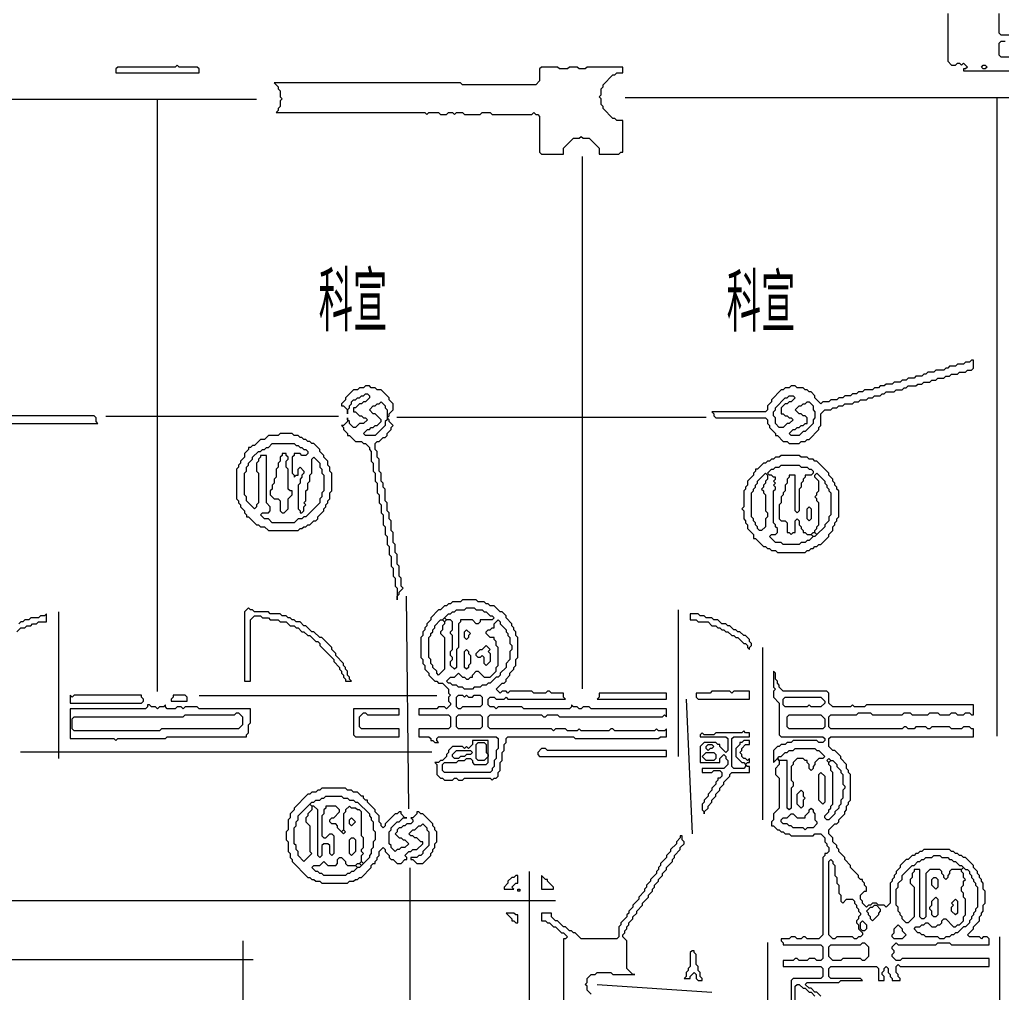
# Model space of a CAD drawing. Header units: millimetres. Extents: x 4 to 412, y 4 to 290.
# Drawn here: x 256.72 to 300.13, y 184.08 to 227.07 of the extents above; entities that cross this region are included whole.
import ezdxf

# ---------------------------------------------------------------- set-up
doc = ezdxf.new("R2010")
doc.units = ezdxf.units.MM
for name, color, linetype, lineweight in [('OCR_TEXT', 6, 'Continuous', 0), ('TRACE_CURVE', 6, 'Continuous', 0), ('TRACE_STRAIGHT', 5, 'Continuous', 0), ('TRACE_TEXT_SYMBOL', 6, 'Continuous', 0)]:
    doc.layers.add(name, color=color, linetype=linetype, lineweight=lineweight)
doc.styles.add('wqy-unicode', font='wqy-unicode.lff')

msp = doc.modelspace()

# ---------------------------------------------------------------- linework, layer by layer
at = {"layer": 'TRACE_CURVE', "color": 6}
for points in [[(290.046, 198.268), (290.046, 197.568), (290.134, 197.48), (290.046, 197.393), (290.046, 197.13), (290.309, 196.867), (290.309, 195.466), (290.396, 195.378), (292.236, 195.378), (292.323, 195.291), (292.323, 195.203), (292.236, 195.116), (292.06, 195.116), (291.973, 195.203), (290.922, 195.203), (290.834, 195.116), (290.659, 195.116), (290.572, 195.028), (290.396, 195.028), (290.309, 194.94), (290.221, 194.94), (290.046, 194.765), (290.046, 194.24), (290.221, 194.415), (290.309, 194.327), (290.309, 194.152), (290.134, 193.977), (290.134, 193.714), (290.309, 193.539), (290.309, 192.226), (290.046, 191.963), (290.046, 191.7), (289.959, 191.613), (289.959, 191.437), (290.046, 191.437), (290.221, 191.262), (290.309, 191.262), (290.396, 191.175), (290.484, 191.175), (290.572, 191.087), (290.747, 191.087), (290.834, 191), (291.798, 191), (291.885, 191.087), (292.148, 191.087), (292.323, 190.912), (292.323, 190.737), (292.411, 190.649), (292.411, 190.562), (292.498, 190.474), (292.498, 190.299), (292.411, 190.211), (292.323, 190.211), (292.323, 190.124), (292.236, 190.036), (292.236, 186.621), (292.06, 186.446), (291.535, 186.446), (291.447, 186.533), (291.36, 186.533), (291.272, 186.446), (291.097, 186.446), (291.009, 186.533), (290.834, 186.533)], [(293.724, 196.342), (293.812, 196.429), (294.337, 196.429), (294.425, 196.342), (295.738, 196.342), (295.826, 196.429), (296.089, 196.429), (296.176, 196.342), (296.877, 196.342), (296.965, 196.429), (297.315, 196.429), (297.402, 196.342), (297.84, 196.342), (297.928, 196.429), (298.103, 196.429), (298.191, 196.342), (298.453, 196.342), (298.541, 196.429), (298.716, 196.429), (298.804, 196.342), (298.891, 196.342), (298.891, 196.779), (294.162, 196.779), (294.075, 196.692), (293.637, 196.692), (293.549, 196.779), (293.462, 196.692), (292.673, 196.692), (292.498, 196.867), (292.498, 197.305), (292.411, 197.393), (290.484, 197.393), (290.309, 197.568), (290.309, 197.655), (290.221, 197.743), (290.221, 197.83), (290.134, 197.918), (290.134, 198.181), (290.046, 198.268)], [(294.075, 188.898), (293.987, 188.985), (293.987, 189.073), (293.899, 189.073), (293.812, 189.161), (293.812, 189.248), (293.462, 189.598), (293.462, 189.686), (293.199, 189.949), (293.199, 190.036), (292.936, 190.299), (292.936, 190.387), (292.849, 190.474), (292.849, 190.562), (292.673, 190.737), (292.673, 190.912), (292.498, 191.087), (292.498, 191.262), (292.761, 191.525), (292.849, 191.525), (292.936, 191.613), (292.936, 191.7), (293.199, 191.963), (293.199, 192.05), (293.286, 192.138), (293.286, 192.313), (293.374, 192.401), (293.374, 192.488), (293.462, 192.576), (293.462, 193.714), (293.374, 193.802), (293.374, 193.89), (293.286, 193.977), (293.286, 194.152), (293.024, 194.415), (293.024, 194.503), (292.761, 194.765), (292.673, 194.765), (292.498, 194.94), (292.498, 195.291), (292.586, 195.378), (298.891, 195.378), (298.891, 195.729), (298.804, 195.729), (298.716, 195.816), (298.453, 195.816), (298.366, 195.729), (297.928, 195.729), (297.84, 195.816), (297.052, 195.816), (296.965, 195.729), (296.877, 195.729), (296.789, 195.816), (296.351, 195.816), (296.264, 195.729), (296.001, 195.729), (295.914, 195.816), (295.826, 195.816), (295.738, 195.729), (292.586, 195.729), (292.498, 195.816), (292.498, 196.254), (292.586, 196.342), (293.724, 196.342)], [(285.93, 191), (285.93, 190.912), (285.755, 190.737), (285.755, 190.649), (285.492, 190.387), (285.492, 190.299), (285.317, 190.124), (285.317, 190.036), (285.054, 189.774), (285.054, 189.686), (284.967, 189.598), (284.967, 189.511), (284.879, 189.423), (284.879, 189.336), (284.617, 189.073), (284.617, 188.985), (284.441, 188.81), (284.441, 188.723), (284.354, 188.635), (284.354, 188.548), (284.091, 188.285), (284.091, 188.197), (283.828, 187.934), (283.828, 187.847), (283.653, 187.672), (283.653, 187.584), (283.566, 187.497), (283.566, 187.409), (283.303, 187.146), (283.303, 187.059), (283.215, 186.971), (283.215, 186.533), (283.128, 186.446), (281.551, 186.446), (281.289, 186.708), (281.201, 186.708), (281.114, 186.796), (281.026, 186.796), (280.851, 186.971), (280.763, 186.971), (280.501, 187.234), (280.413, 187.234), (280.238, 187.409), (280.238, 187.584), (279.8, 187.584), (279.8, 187.234), (279.975, 187.234), (280.063, 187.146), (280.15, 187.146), (280.325, 186.971), (280.413, 186.971), (280.676, 186.708), (280.763, 186.708), (280.938, 186.533), (280.851, 186.446), (280.763, 186.446), (280.763, 178.039)], [(284.266, 188.022), (284.529, 188.285), (284.529, 188.372), (284.704, 188.548), (284.704, 188.635), (284.792, 188.723), (284.792, 188.81), (284.967, 188.985), (284.967, 189.073), (285.142, 189.248), (285.142, 189.336), (285.317, 189.511), (285.317, 189.598), (285.58, 189.861), (285.58, 189.949), (285.667, 190.036), (285.667, 190.124), (285.93, 190.387), (285.93, 190.474), (286.105, 190.649), (286.105, 190.737), (286.018, 190.824), (286.018, 191), (285.93, 191)], [(298.891, 186.971), (299.154, 187.234), (299.154, 187.409), (299.241, 187.497), (299.241, 187.584), (299.329, 187.672), (299.329, 187.934), (299.417, 188.022), (299.417, 188.548), (299.329, 188.635), (299.329, 188.898), (299.241, 188.985), (299.241, 189.073), (299.154, 189.161), (299.154, 189.248), (299.066, 189.336), (299.066, 189.423), (298.891, 189.598), (298.891, 189.686), (298.541, 190.036), (298.453, 190.036), (298.366, 190.124), (298.278, 190.124), (298.191, 190.211), (298.103, 190.211), (298.015, 190.299), (297.928, 190.299), (297.84, 190.387), (296.702, 190.387), (296.614, 190.299), (296.527, 190.299), (296.439, 190.211), (296.351, 190.211), (296.264, 190.124), (296.176, 190.124), (296.001, 189.949), (295.914, 189.949), (295.651, 189.686), (295.651, 189.598), (295.476, 189.423), (295.476, 189.336), (295.388, 189.248), (295.388, 189.161), (295.301, 189.073), (295.301, 188.985), (295.213, 188.898), (295.213, 188.022), (295.038, 187.847), (294.95, 187.934), (294.688, 187.934), (294.6, 188.022), (294.425, 188.022), (294.337, 187.934), (294.25, 187.934), (294.162, 187.847), (293.987, 188.022), (293.987, 188.11), (293.899, 188.197), (293.899, 188.372), (294.075, 188.548), (294.162, 188.548), (294.162, 188.723), (294.075, 188.81), (294.075, 188.898)], [(298.366, 189.511), (298.453, 189.598), (298.541, 189.511), (298.628, 189.511), (298.716, 189.423), (298.716, 189.336), (298.804, 189.248), (298.804, 189.161), (298.891, 189.073), (298.891, 188.985), (298.979, 188.898), (298.979, 188.81), (299.066, 188.723), (299.066, 187.847), (298.979, 187.759), (298.979, 187.672), (298.891, 187.584), (298.891, 187.497), (298.804, 187.409), (298.804, 187.321), (298.716, 187.234), (298.716, 187.146), (298.541, 186.971), (298.453, 186.971), (298.191, 186.708), (298.103, 186.708), (298.015, 186.621), (297.928, 186.621), (297.84, 186.533), (297.665, 186.533), (297.578, 186.446), (297.402, 186.446), (297.315, 186.533), (296.789, 186.533), (296.702, 186.621), (296.614, 186.621), (296.527, 186.708), (296.439, 186.708), (296.264, 186.884), (296.351, 186.971), (296.527, 186.971), (296.614, 187.059), (296.702, 187.059), (296.789, 187.146), (296.877, 187.146), (297.052, 186.971), (297.227, 186.971), (297.315, 187.059), (297.402, 187.059), (297.49, 187.146), (297.49, 187.234), (297.578, 187.321), (297.665, 187.321), (298.015, 186.971), (298.103, 186.971), (298.191, 187.059), (298.278, 187.059), (298.453, 187.234), (298.453, 187.409), (298.541, 187.497), (298.541, 188.197), (298.453, 188.285), (298.453, 188.46), (298.366, 188.548)], [(298.366, 188.548), (298.366, 188.723), (298.453, 188.81), (298.453, 188.985), (298.541, 189.073), (298.453, 189.161), (298.453, 189.336), (298.366, 189.423), (298.366, 189.511)], [(281.989, 183.994), (281.814, 184.169), (281.814, 184.344), (281.727, 184.432), (281.814, 184.519), (281.814, 184.694), (281.989, 184.869), (282.164, 184.869), (282.252, 184.957), (282.865, 184.957), (282.953, 184.869), (283.916, 184.869), (283.828, 184.869), (283.566, 185.132), (283.566, 186.358), (283.39, 186.533), (283.39, 186.621), (283.478, 186.708), (283.478, 186.796), (283.566, 186.884), (283.566, 186.971), (283.653, 187.059), (283.653, 187.146), (283.828, 187.321), (283.828, 187.409), (284.004, 187.584), (284.004, 187.672), (284.266, 187.934), (284.266, 188.022)], [(291.885, 184.081), (291.71, 184.256), (291.622, 184.256), (291.447, 184.432), (291.535, 184.519), (292.936, 184.519), (293.024, 184.607), (293.987, 184.607), (293.899, 184.694), (292.586, 184.694), (292.498, 184.782), (292.498, 185.132), (292.586, 185.22), (294.6, 185.22), (294.688, 185.132), (294.688, 184.607), (294.95, 184.607), (294.95, 184.782), (294.863, 184.869), (294.863, 184.957), (294.95, 185.045), (294.95, 185.132), (295.038, 185.22), (295.125, 185.132), (295.125, 184.957), (295.213, 184.869), (295.213, 184.782), (295.301, 184.694), (295.301, 184.607), (295.651, 184.607), (295.651, 184.694), (295.563, 184.782), (295.563, 184.869), (295.476, 184.957), (295.476, 185.22), (295.563, 185.307), (295.651, 185.22), (299.592, 185.22), (299.592, 185.57), (295.738, 185.57), (295.651, 185.482), (295.476, 185.482), (295.301, 185.658), (295.301, 185.745), (295.388, 185.833), (295.388, 185.92), (295.301, 186.008), (295.301, 186.095), (295.476, 186.271), (295.563, 186.183), (297.227, 186.183), (297.315, 186.271), (297.84, 186.271), (297.928, 186.183), (299.592, 186.183), (299.592, 186.446), (299.504, 186.533), (299.329, 186.533), (299.241, 186.446), (299.154, 186.533), (298.716, 186.533), (298.628, 186.621), (298.891, 186.884), (298.891, 186.971)], [(290.834, 186.533), (290.747, 186.446), (290.396, 186.446), (290.396, 186.358), (290.484, 186.271), (290.484, 186.183), (292.148, 186.183), (292.236, 186.095), (292.236, 185.57), (292.148, 185.482), (291.973, 185.482), (291.885, 185.57), (291.622, 185.57), (291.535, 185.482), (291.185, 185.482), (291.097, 185.57), (291.009, 185.57), (290.922, 185.482), (290.484, 185.482), (290.484, 185.22), (292.148, 185.22), (292.236, 185.132), (292.236, 184.782), (292.148, 184.694), (290.922, 184.694), (290.834, 184.607), (290.834, 183.731)], [(291.009, 183.643), (291.009, 184.344), (291.097, 184.432), (291.185, 184.432), (291.36, 184.256), (291.447, 184.256), (291.622, 184.081), (291.71, 184.081), (291.885, 183.906)], [(292.148, 183.906), (291.973, 184.081), (291.885, 184.081)]]:
    msp.add_lwpolyline(points, dxfattribs=at)
for points in [[(290.484, 197.042), (290.572, 197.13), (292.148, 197.13), (292.323, 196.955), (292.323, 196.867), (292.148, 196.692), (291.71, 196.692), (291.622, 196.779), (291.535, 196.692), (290.572, 196.692), (290.484, 196.779)], [(290.659, 196.254), (290.747, 196.342), (292.148, 196.342), (292.323, 196.166), (292.323, 195.816), (292.236, 195.729), (290.747, 195.729), (290.659, 195.816)], [(290.922, 194.765), (291.009, 194.853), (291.885, 194.853), (291.973, 194.765), (292.06, 194.765), (292.323, 194.503), (292.236, 194.415), (292.06, 194.415), (291.885, 194.24), (291.885, 194.152), (291.798, 194.065), (291.798, 193.977), (291.71, 193.89), (291.622, 193.977), (291.622, 194.152), (291.535, 194.24), (291.535, 194.327), (291.447, 194.327), (291.36, 194.415), (291.097, 194.415), (290.922, 194.24), (290.922, 194.152), (290.834, 194.065), (290.834, 193.452), (290.922, 193.364), (290.922, 193.189), (290.834, 193.101), (290.834, 192.226), (290.747, 192.138), (290.659, 192.226), (290.659, 194.327), (290.309, 194.327), (290.221, 194.415), (290.309, 194.503), (290.396, 194.503), (290.572, 194.678), (290.659, 194.678), (290.747, 194.765)], [(292.498, 194.24), (292.586, 194.327), (292.673, 194.327), (292.849, 194.152), (292.849, 194.065), (293.024, 193.89), (293.024, 193.802), (293.111, 193.714), (293.111, 193.277), (293.199, 193.189), (293.199, 193.101), (293.111, 193.014), (293.111, 192.664), (293.024, 192.576), (293.024, 192.401), (292.936, 192.313), (292.936, 192.226), (292.761, 192.05), (292.761, 191.963), (292.498, 191.7), (292.411, 191.7), (292.323, 191.788), (292.323, 191.875), (292.498, 192.05), (292.498, 192.138), (292.586, 192.226), (292.586, 192.313), (292.673, 192.401), (292.673, 193.802), (292.586, 193.89), (292.586, 194.065), (292.498, 194.152)], [(292.411, 194.327), (292.498, 194.415), (292.586, 194.327), (292.498, 194.24)], [(292.06, 193.714), (292.148, 193.802), (292.323, 193.627), (292.323, 192.488), (292.236, 192.401), (292.06, 192.576)], [(291.272, 193.014), (291.36, 192.926), (291.36, 192.751), (291.447, 192.664), (291.36, 192.576), (291.36, 192.313), (291.272, 192.226), (291.097, 192.401), (291.097, 192.839)], [(291.622, 192.138), (291.71, 192.226), (291.798, 192.138), (291.798, 192.05), (291.885, 191.963), (291.885, 191.7), (291.973, 191.613), (291.973, 191.525), (291.798, 191.35), (291.535, 191.35), (291.447, 191.262), (291.36, 191.35), (290.922, 191.35), (290.834, 191.437), (290.747, 191.437), (290.659, 191.525), (290.484, 191.525), (290.396, 191.613), (290.396, 191.7), (290.484, 191.788), (290.659, 191.788), (290.834, 191.963), (290.922, 191.963), (291.097, 191.788), (291.447, 191.788), (291.447, 191.875), (291.622, 192.05)], [(292.498, 189.861), (292.586, 189.949), (292.673, 189.861), (292.673, 189.774), (292.761, 189.686), (292.761, 189.248), (292.849, 189.161), (292.849, 188.898), (292.936, 188.81), (292.936, 188.46), (293.024, 188.372), (293.024, 188.11), (293.111, 188.022), (293.286, 188.197), (293.549, 188.197), (293.637, 188.11), (293.637, 188.022), (293.724, 187.934), (293.724, 187.847), (293.812, 187.759), (293.812, 187.672), (293.899, 187.584), (293.899, 187.497), (293.812, 187.409), (293.812, 187.321), (293.724, 187.234), (293.724, 187.146), (293.812, 187.059), (293.812, 186.884), (293.987, 186.708), (293.987, 186.621), (293.899, 186.533), (293.812, 186.533), (293.724, 186.446), (293.637, 186.446), (293.549, 186.533), (292.849, 186.533), (292.761, 186.446), (292.673, 186.446), (292.498, 186.621)], [(297.052, 190.036), (297.14, 190.124), (297.402, 190.124), (297.49, 190.036), (297.753, 190.036), (297.84, 189.949), (297.928, 189.949), (298.015, 189.861), (298.103, 189.861), (298.278, 189.686), (298.366, 189.686), (298.453, 189.598), (298.366, 189.511), (297.928, 189.511), (297.84, 189.423), (297.84, 189.336), (297.753, 189.248), (297.753, 189.161), (297.665, 189.073), (297.578, 189.161), (297.578, 189.248), (297.49, 189.336), (297.49, 189.423), (297.402, 189.511), (296.965, 189.511), (296.789, 189.336), (296.789, 187.409), (296.702, 187.321), (296.614, 187.321), (296.527, 187.409), (296.527, 189.511), (296.264, 189.511), (296.264, 189.423), (296.176, 189.336), (296.176, 189.161), (296.089, 189.073), (296.089, 188.898), (296.264, 188.723), (296.264, 187.409), (296.001, 187.146), (295.914, 187.146), (295.738, 187.321), (295.738, 187.409), (295.651, 187.497), (295.651, 187.584), (295.563, 187.672), (295.563, 187.847), (295.476, 187.934), (295.476, 188.635), (295.563, 188.723), (295.563, 188.898), (295.738, 189.073), (295.738, 189.248), (296.176, 189.686), (296.264, 189.686), (296.439, 189.861), (296.527, 189.861), (296.614, 189.949), (296.702, 189.949), (296.789, 190.036)], [(297.052, 189.073), (297.14, 189.161), (297.227, 189.161), (297.315, 189.073), (297.315, 188.723), (297.227, 188.635), (297.052, 188.81)], [(297.227, 188.285), (297.315, 188.197), (297.315, 187.497), (297.227, 187.409), (297.14, 187.409), (297.052, 187.497), (297.052, 187.672), (296.965, 187.759), (296.965, 187.847), (297.052, 187.934), (297.052, 188.11)], [(298.103, 188.197), (298.191, 188.11), (298.191, 187.584), (298.103, 187.497), (297.928, 187.672), (297.928, 187.847), (298.015, 187.934), (297.928, 188.022)], [(294.425, 187.847), (294.512, 187.934), (294.6, 187.934), (294.775, 187.759), (294.775, 187.672), (294.688, 187.584), (294.688, 187.497), (294.425, 187.234), (294.337, 187.321), (294.337, 187.409), (294.25, 187.497), (294.25, 187.584), (294.162, 187.672), (294.337, 187.847)], [(293.899, 187.146), (293.987, 187.234), (294.162, 187.059), (294.162, 186.884), (294.075, 186.796), (293.987, 186.796), (293.899, 186.884)], [(295.563, 187.059), (295.738, 186.884), (295.738, 186.796), (295.914, 186.621), (295.738, 186.446), (295.388, 186.446), (295.301, 186.533), (295.301, 186.621), (295.388, 186.708), (295.388, 186.884)], [(293.899, 186.183), (293.987, 186.271), (294.075, 186.271), (294.25, 186.095), (294.25, 185.658), (294.075, 185.482), (293.987, 185.482), (293.899, 185.57), (293.111, 185.57), (293.024, 185.482), (292.673, 185.482), (292.498, 185.658), (292.498, 186.095), (292.586, 186.183)]]:
    msp.add_lwpolyline(points, close=True, dxfattribs=at)
at = {"layer": 'TRACE_STRAIGHT', "color": 5}
for p, q in [((246.298, 223.555), (267.189, 223.555)), ((262.796, 223.555), (262.796, 197.376)), ((283.495, 223.624), (303.97, 223.624)), ((299.927, 223.624), (299.927, 195.401)), ((281.591, 221.02), (281.591, 197.498)), ((260.534, 209.548), (270.818, 209.548)), ((273.396, 209.505), (287.069, 209.505)), ((273.812, 201.596), (273.911, 192.182)), ((285.843, 200.983), (285.843, 194.503)), ((258.432, 200.895), (258.432, 194.415)), ((289.564, 199.319), (289.564, 191.7)), ((264.65, 197.195), (275.159, 197.195)), ((286.193, 197.042), (286.456, 191.087)), ((256.756, 194.709), (274.94, 194.709)), ((273.968, 189.587), (273.968, 166.529)), ((279.248, 189.423), (279.248, 168.004)), ((244.704, 188.133), (280.414, 188.133)), ((266.587, 186.349), (266.587, 143.515)), ((289.783, 186.276), (289.783, 177.781)), ((300.049, 186.534), (300.049, 177.041)), ((247.234, 185.535), (267.048, 185.535)), ((282.252, 184.432), (287.331, 184.081))]:
    msp.add_line(p, q, dxfattribs=at)
at = {"layer": 'TRACE_TEXT_SYMBOL', "color": 6}
for points in [[(297.753, 227.343), (297.753, 225.241), (297.928, 225.066), (298.103, 225.066), (298.191, 225.154), (298.278, 225.154), (298.366, 225.066), (298.453, 225.154), (298.628, 224.978), (298.541, 224.891), (298.453, 224.891), (298.453, 224.803), (303.97, 224.803)], [(300.555, 226.38), (300.117, 226.38), (300.03, 226.467), (300.03, 227.343)], [(303.007, 225.416), (300.117, 225.416), (300.03, 225.504), (300.03, 226.029), (300.117, 226.117), (300.292, 226.117)], [(279.8, 224.978), (279.712, 224.891), (279.712, 224.365), (279.537, 224.19), (276.297, 224.19), (276.209, 224.278), (267.977, 224.278), (268.153, 224.103), (268.153, 224.015), (268.24, 223.928), (268.24, 223.665), (268.328, 223.577), (268.24, 223.49), (268.24, 223.227), (268.153, 223.139), (268.153, 223.052), (268.065, 222.964), (274.633, 222.964), (274.721, 222.877), (274.808, 222.964), (275.246, 222.964), (275.334, 222.877), (275.596, 222.877), (275.684, 222.964), (275.859, 222.964), (275.947, 222.877), (276.034, 222.964), (276.297, 222.964), (276.385, 222.877), (277.085, 222.877), (277.173, 222.964), (277.523, 222.964), (277.611, 222.877), (279.362, 222.877), (279.45, 222.964), (279.537, 222.877), (279.625, 222.877), (279.712, 222.789), (279.712, 221.213), (279.8, 221.125), (280.763, 221.125), (280.763, 221.388), (281.201, 221.826), (281.464, 221.826), (281.551, 221.913), (281.639, 221.826), (281.902, 221.826), (282.34, 221.388), (282.34, 221.125), (283.215, 221.125), (283.303, 221.213), (283.39, 221.213), (283.39, 222.614), (283.128, 222.614), (283.04, 222.701), (282.953, 222.701), (282.515, 223.139), (282.515, 223.227), (282.427, 223.315), (282.427, 223.577), (282.34, 223.665), (282.427, 223.752), (282.427, 224.015), (282.515, 224.103)], [(282.515, 224.103), (282.515, 224.19), (282.953, 224.628), (283.04, 224.628), (283.128, 224.716), (283.39, 224.716), (283.39, 224.978), (281.814, 224.978), (281.727, 224.891), (281.464, 224.891), (281.376, 224.978), (281.026, 224.978), (280.938, 224.891), (280.588, 224.891), (280.501, 224.978), (279.8, 224.978)], [(298.804, 212.017), (298.716, 211.93), (298.541, 211.93), (298.453, 211.842), (298.191, 211.842), (298.103, 211.755), (297.84, 211.755), (297.753, 211.667), (297.665, 211.667), (297.578, 211.58), (297.227, 211.58), (297.14, 211.492), (296.877, 211.492), (296.789, 211.404), (296.702, 211.404), (296.614, 211.317), (296.351, 211.317), (296.264, 211.229), (296.001, 211.229), (295.914, 211.142), (295.738, 211.142), (295.651, 211.054), (295.388, 211.054), (295.301, 210.967), (295.038, 210.967), (294.95, 210.879), (294.775, 210.879), (294.688, 210.791), (294.512, 210.791), (294.425, 210.704), (294.075, 210.704), (293.987, 210.616), (293.812, 210.616), (293.724, 210.529), (293.549, 210.529), (293.462, 210.441), (293.199, 210.441), (293.111, 210.354), (292.936, 210.354), (292.849, 210.266), (292.586, 210.266), (292.498, 210.178), (292.236, 210.178), (292.148, 210.091), (291.885, 210.354), (291.885, 210.441), (291.71, 210.616), (291.622, 210.616), (291.535, 210.704), (291.447, 210.704), (291.36, 210.791), (291.097, 210.791), (291.009, 210.879), (290.834, 210.879), (290.747, 210.791), (290.572, 210.791), (290.484, 210.704), (290.396, 210.704), (289.959, 210.266), (289.959, 210.178), (289.783, 210.003), (289.783, 209.828), (289.696, 209.74), (287.331, 209.74)], [(298.541, 211.492), (298.628, 211.58), (298.804, 211.58), (298.891, 211.667), (298.891, 212.017), (298.804, 212.017)], [(287.331, 209.74), (287.419, 209.653), (287.419, 209.565), (287.506, 209.478), (289.696, 209.478), (289.783, 209.39), (289.783, 209.215), (289.871, 209.127), (289.871, 209.04), (290.134, 208.777), (290.134, 208.69), (290.221, 208.69), (290.484, 208.427), (290.659, 208.427), (290.747, 208.339), (291.185, 208.339), (291.272, 208.427), (291.447, 208.427), (291.535, 208.514), (291.622, 208.514), (292.06, 208.952), (292.06, 209.04), (292.148, 209.127), (292.148, 209.653), (292.323, 209.828), (292.586, 209.828), (292.673, 209.916), (292.849, 209.916), (292.936, 210.003), (293.111, 210.003), (293.199, 210.091), (293.549, 210.091), (293.637, 210.178), (293.812, 210.178), (293.899, 210.266), (294.162, 210.266), (294.25, 210.354), (294.425, 210.354), (294.512, 210.441), (294.775, 210.441), (294.863, 210.529), (294.95, 210.529), (295.038, 210.616), (295.388, 210.616), (295.476, 210.704), (295.738, 210.704), (295.826, 210.791), (295.914, 210.791), (296.001, 210.879), (296.351, 210.879), (296.439, 210.967), (296.614, 210.967), (296.702, 211.054), (296.965, 211.054), (297.052, 211.142), (297.227, 211.142), (297.315, 211.229), (297.578, 211.229), (297.665, 211.317), (297.84, 211.317), (297.928, 211.404), (298.191, 211.404), (298.278, 211.492), (298.541, 211.492)], [(272.006, 210.879), (271.918, 210.791), (271.743, 210.791), (271.656, 210.704), (271.48, 210.704), (271.13, 210.354), (271.13, 210.266), (270.955, 210.091), (270.955, 210.003), (271.043, 210.003), (271.218, 209.828), (271.218, 209.653), (271.218, 209.828), (271.305, 209.916), (271.305, 210.003), (271.393, 210.091), (271.393, 210.178), (271.48, 210.266), (271.568, 210.266), (271.656, 210.354), (271.743, 210.354), (271.831, 210.441), (271.918, 210.441), (272.006, 210.529), (272.093, 210.529), (272.181, 210.441), (272.181, 210.354), (272.006, 210.178), (271.918, 210.178), (271.831, 210.091), (271.743, 210.091), (271.568, 209.916), (271.48, 209.916), (271.48, 209.74), (271.568, 209.74), (271.743, 209.565), (271.831, 209.565), (271.918, 209.478), (272.006, 209.478), (272.093, 209.39), (271.918, 209.215), (271.743, 209.215), (271.568, 209.04), (271.48, 209.04), (271.305, 209.215), (271.305, 209.303), (271.218, 209.39), (271.218, 209.478), (271.218, 209.303), (271.043, 209.127), (270.955, 209.127), (271.043, 209.04), (271.043, 208.952), (271.218, 208.777), (271.218, 208.69), (271.305, 208.69), (271.568, 208.427), (271.831, 208.427), (271.918, 208.339), (272.006, 208.339), (272.181, 208.164), (272.181, 208.077), (272.269, 207.989), (272.269, 207.551)], [(272.969, 208.69), (272.969, 208.777), (273.144, 208.952), (273.144, 209.04), (273.232, 209.127), (273.057, 209.303), (273.057, 209.39), (272.969, 209.478), (273.057, 209.565), (273.057, 209.653), (273.232, 209.828), (273.232, 210.091), (273.057, 210.266), (273.057, 210.354), (272.706, 210.704), (272.531, 210.704), (272.444, 210.791), (272.269, 210.791), (272.181, 210.879), (272.006, 210.879)], [(254.754, 209.215), (260.183, 209.215), (260.096, 209.303), (260.096, 209.478), (260.008, 209.565), (254.754, 209.565)], [(268.24, 208.777), (268.153, 208.69), (267.715, 208.69), (267.54, 208.514), (267.364, 208.514), (267.102, 208.252), (267.014, 208.252), (266.927, 208.164), (266.839, 208.164), (266.839, 208.077), (266.664, 207.901), (266.664, 207.726), (266.489, 207.551), (266.489, 207.464), (266.401, 207.376), (266.401, 207.288), (266.314, 207.201), (266.314, 205.887), (266.401, 205.8), (266.401, 205.712), (266.489, 205.624), (266.489, 205.537), (266.664, 205.362), (266.664, 205.274), (266.751, 205.187), (266.751, 205.099), (266.839, 205.099), (267.189, 204.749), (267.277, 204.749), (267.364, 204.661), (267.54, 204.661), (267.715, 204.486), (269.028, 204.486), (269.116, 204.574), (269.203, 204.574), (269.291, 204.661), (269.379, 204.661), (269.466, 204.749), (269.554, 204.749), (269.729, 204.924), (269.816, 204.924), (269.904, 205.011), (269.904, 205.099), (270.167, 205.362), (270.167, 205.449), (270.254, 205.537), (270.254, 205.624), (270.342, 205.712), (270.342, 205.8), (270.429, 205.887), (270.429, 206.15), (270.517, 206.238), (270.517, 207.026), (270.429, 207.113), (270.429, 207.288), (270.342, 207.376), (270.342, 207.551), (270.167, 207.726), (270.167, 207.814), (269.992, 207.989), (269.992, 208.077), (269.729, 208.339), (269.641, 208.339), (269.554, 208.427)], [(269.554, 208.427), (269.466, 208.427), (269.379, 208.514), (269.291, 208.514), (269.203, 208.602), (269.116, 208.602), (269.028, 208.69), (268.853, 208.69), (268.766, 208.777), (268.24, 208.777)], [(272.269, 207.551), (272.356, 207.464), (272.356, 207.113), (272.444, 207.026), (272.444, 206.675), (272.531, 206.588), (272.531, 206.15), (272.619, 206.062), (272.619, 205.712), (272.706, 205.624), (272.706, 205.274), (272.794, 205.187), (272.794, 204.749), (272.882, 204.661), (272.882, 204.311), (272.969, 204.223), (272.969, 203.873), (273.057, 203.785), (273.057, 203.435), (273.144, 203.348), (273.144, 202.91), (273.232, 202.822), (273.232, 202.472), (273.319, 202.384), (273.319, 202.034), (273.407, 201.946), (273.407, 201.421), (273.407, 201.596), (273.495, 201.684), (273.495, 201.771), (273.67, 201.946), (273.582, 202.034), (273.582, 202.384), (273.495, 202.472), (273.495, 202.91), (273.407, 202.997), (273.407, 203.435), (273.319, 203.523), (273.319, 203.873), (273.232, 203.961), (273.232, 204.398), (273.144, 204.486), (273.144, 204.924), (273.057, 205.011), (273.057, 205.274), (272.969, 205.362), (272.969, 205.712), (272.882, 205.8), (272.882, 206.325), (272.794, 206.413), (272.794, 206.588), (272.706, 206.675), (272.706, 207.026), (272.619, 207.113), (272.619, 207.639), (272.531, 207.726), (272.531, 207.989), (272.444, 208.077), (272.444, 208.339), (272.531, 208.427), (272.619, 208.427), (272.794, 208.602), (272.882, 208.602), (272.969, 208.69)], [(267.715, 205.011), (267.54, 205.011), (267.364, 205.187), (267.452, 205.274), (267.715, 205.274), (267.802, 205.362), (267.802, 205.537), (267.627, 205.712), (267.627, 207.814), (267.364, 207.814), (267.364, 207.726), (267.277, 207.639), (267.277, 207.551), (267.189, 207.464), (267.189, 207.113), (267.277, 207.026), (267.277, 205.712), (267.189, 205.624), (267.189, 205.537), (267.102, 205.449), (266.751, 205.8), (266.751, 205.975), (266.664, 206.062), (266.664, 207.026), (266.751, 207.113), (266.751, 207.288), (266.839, 207.376), (266.839, 207.464), (267.014, 207.639), (267.014, 207.726), (267.277, 207.989), (267.364, 207.989), (267.452, 208.077), (267.54, 208.077), (267.627, 208.164), (267.715, 208.164), (267.89, 208.339)], [(267.89, 208.339), (268.853, 208.339), (268.941, 208.252), (269.028, 208.252), (269.116, 208.164), (269.203, 208.164), (269.291, 208.077), (269.379, 208.077), (269.466, 207.989), (269.466, 207.901), (269.379, 207.814), (269.203, 207.814), (269.116, 207.901), (268.853, 207.901), (268.853, 207.814), (268.766, 207.726), (268.766, 207.026), (268.853, 206.938), (268.853, 206.851), (268.941, 206.938), (269.028, 206.938), (269.028, 207.201), (269.116, 207.288), (269.291, 207.113), (269.291, 207.026), (269.203, 206.938), (269.203, 206.851), (269.116, 206.763), (269.116, 206.588), (269.028, 206.5), (269.028, 205.449), (269.116, 205.362), (269.116, 205.274), (269.203, 205.274), (269.291, 205.362), (269.291, 205.537), (269.379, 205.624), (269.291, 205.712), (269.379, 205.8), (269.379, 206.238), (269.466, 206.325), (269.466, 206.588), (269.554, 206.675), (269.554, 206.938), (269.641, 207.026), (269.641, 207.639), (269.729, 207.726), (269.992, 207.464), (269.992, 207.288), (270.079, 207.201), (270.079, 207.026), (270.167, 206.938), (270.167, 206.238), (270.079, 206.15), (270.079, 205.975), (269.992, 205.887), (269.992, 205.712), (269.379, 205.099), (269.291, 205.099), (269.203, 205.011), (269.028, 205.011), (268.853, 204.836), (267.89, 204.836), (267.715, 205.011)], [(290.396, 207.814), (290.309, 207.726), (290.134, 207.726), (290.046, 207.639), (289.959, 207.639), (289.871, 207.551), (289.783, 207.551), (289.696, 207.464), (289.608, 207.464), (289.346, 207.201), (289.258, 207.201), (289.258, 207.113), (289.17, 207.026), (289.17, 206.938), (288.908, 206.675), (288.908, 206.5), (288.82, 206.413), (288.82, 206.325), (288.733, 206.238), (288.733, 205.537), (288.645, 205.449), (288.733, 205.362), (288.733, 205.011), (288.82, 204.924), (288.82, 204.836), (288.908, 204.749), (288.908, 204.574), (289.17, 204.311), (289.17, 204.136), (289.258, 204.136), (289.608, 203.785), (289.696, 203.785), (289.783, 203.698), (289.871, 203.698), (289.959, 203.61), (290.134, 203.61), (290.221, 203.523), (291.447, 203.523), (291.535, 203.61), (291.622, 203.61), (291.71, 203.698), (291.798, 203.698), (291.885, 203.785), (291.973, 203.785), (292.06, 203.873), (292.148, 203.873), (292.498, 204.223), (292.498, 204.311), (292.673, 204.486), (292.673, 204.661), (292.761, 204.749), (292.761, 204.836), (292.849, 204.924), (292.849, 205.011), (292.936, 205.099), (292.936, 206.238), (292.849, 206.325), (292.849, 206.413), (292.761, 206.5), (292.761, 206.588), (292.673, 206.675), (292.673, 206.763), (292.498, 206.938), (292.498, 207.026)], [(292.498, 207.026), (291.973, 207.551), (291.885, 207.551), (291.798, 207.639), (291.622, 207.639), (291.535, 207.726), (291.272, 207.726), (291.185, 207.814), (290.396, 207.814)], [(290.134, 204.311), (290.221, 204.398), (290.221, 204.574), (290.134, 204.661), (290.134, 204.749), (290.046, 204.836), (290.046, 206.238), (290.134, 206.325), (290.134, 206.413), (290.046, 206.5), (290.134, 206.588), (290.046, 206.675), (290.134, 206.763), (290.134, 206.851), (290.046, 206.851), (289.959, 206.938), (289.871, 206.938), (289.783, 207.026), (289.959, 207.201), (290.046, 207.201), (290.134, 207.288), (290.309, 207.288)], [(290.309, 207.288), (290.396, 207.376), (291.185, 207.376), (291.272, 207.288), (291.535, 207.288), (291.622, 207.201), (291.71, 207.201), (291.798, 207.113), (291.798, 207.026), (291.71, 206.938), (291.447, 206.938), (291.447, 206.851), (291.36, 206.763), (291.36, 206.675), (291.272, 206.588), (291.272, 206.413), (291.185, 206.325), (291.185, 205.362), (291.097, 205.274), (291.009, 205.362), (291.009, 206.938), (290.747, 206.938), (290.747, 206.851), (290.659, 206.763), (290.659, 206.588), (290.572, 206.5), (290.572, 206.238), (290.484, 206.15), (290.484, 206.062), (290.396, 205.975), (290.396, 205.712), (290.309, 205.624), (290.309, 205.011), (290.396, 204.924), (290.572, 204.924), (290.659, 204.836), (290.659, 204.398), (290.747, 204.398), (290.834, 204.311), (290.922, 204.398), (291.009, 204.398), (291.009, 204.924), (291.097, 205.011), (291.185, 204.924), (291.185, 204.749), (291.272, 204.661), (291.272, 204.574), (291.36, 204.486), (291.36, 204.398), (291.447, 204.398), (291.535, 204.311), (291.71, 204.311), (291.798, 204.223), (291.622, 204.048), (291.535, 204.048), (291.447, 203.961), (291.272, 203.961), (291.185, 203.873), (290.484, 203.873), (290.396, 203.961), (290.134, 203.961), (289.871, 204.223), (289.959, 204.311), (290.134, 204.311)], [(276.297, 201.421), (276.209, 201.333), (275.859, 201.333), (275.772, 201.246), (275.684, 201.246), (275.596, 201.158), (275.509, 201.158), (275.334, 200.983), (275.246, 200.983), (274.896, 200.633), (274.896, 200.545), (274.721, 200.37), (274.721, 200.282), (274.633, 200.195), (274.633, 200.107), (274.545, 200.02), (274.545, 199.845), (274.458, 199.757), (274.458, 198.881), (274.545, 198.794), (274.545, 198.619), (274.633, 198.531), (274.633, 198.356), (274.808, 198.181), (274.808, 198.093), (275.071, 197.83), (275.159, 197.83), (275.246, 197.743), (275.421, 197.743), (275.684, 197.48), (275.684, 197.305), (275.772, 197.217), (275.684, 197.13), (275.684, 196.955), (275.772, 196.867), (275.772, 196.779), (275.596, 196.604), (275.509, 196.692), (275.246, 196.692), (275.159, 196.604), (274.37, 196.604), (274.37, 196.342), (275.684, 196.342), (275.772, 196.254), (275.772, 195.816), (275.684, 195.729), (274.37, 195.729), (274.37, 195.378), (274.808, 195.378), (274.896, 195.291), (274.896, 195.203), (274.983, 195.203), (275.071, 195.116), (275.246, 195.116), (275.159, 195.203), (275.159, 195.291), (275.246, 195.378), (277.786, 195.378), (277.873, 195.291), (277.873, 194.853), (277.786, 194.765), (277.786, 194.415), (277.698, 194.327), (277.698, 194.065)], [(279.975, 197.305), (279.45, 197.305), (279.362, 197.393), (278.399, 197.393), (278.311, 197.305), (278.224, 197.393), (278.048, 197.393), (277.961, 197.305), (277.786, 197.48), (278.048, 197.743), (278.136, 197.743), (278.224, 197.83), (278.224, 197.918), (278.399, 198.093), (278.399, 198.181), (278.574, 198.356), (278.574, 198.443), (278.661, 198.531), (278.661, 198.794), (278.749, 198.881), (278.749, 199.757), (278.661, 199.845), (278.661, 200.02), (278.574, 200.107), (278.574, 200.195), (278.486, 200.282), (278.486, 200.37), (278.224, 200.633), (278.224, 200.72), (278.048, 200.895), (277.961, 200.895), (277.698, 201.158), (277.523, 201.158), (277.435, 201.246), (277.348, 201.246), (277.26, 201.333), (276.998, 201.333), (276.91, 201.421), (276.297, 201.421)], [(266.839, 201.071), (266.664, 200.895), (266.664, 197.83), (266.927, 197.83), (266.927, 200.545), (267.102, 200.72), (267.364, 200.72), (267.452, 200.633), (267.715, 200.633), (267.802, 200.545), (268.153, 200.545), (268.24, 200.458), (268.503, 200.458), (268.678, 200.282), (268.853, 200.282), (268.941, 200.195), (269.028, 200.195), (269.203, 200.02), (269.291, 200.02), (269.466, 199.845), (269.554, 199.845), (269.816, 199.582), (269.904, 199.582), (269.992, 199.494), (269.992, 199.407), (270.605, 198.794), (270.605, 198.706), (270.867, 198.443), (270.867, 198.356), (270.955, 198.268), (270.955, 198.181), (271.043, 198.093), (271.043, 198.006), (271.13, 197.918), (271.13, 197.83), (271.393, 197.83), (271.305, 197.918), (271.305, 198.006), (271.218, 198.093), (271.218, 198.268), (271.13, 198.356), (271.13, 198.443), (271.043, 198.531), (271.043, 198.619), (270.692, 198.969), (270.692, 199.056), (270.517, 199.232), (270.517, 199.319), (270.079, 199.757), (269.992, 199.757), (269.729, 200.02), (269.641, 200.02), (269.379, 200.282), (269.291, 200.282), (269.116, 200.458), (268.941, 200.458), (268.853, 200.545), (268.766, 200.545), (268.678, 200.633), (268.59, 200.633), (268.503, 200.72), (268.328, 200.72), (268.24, 200.808), (267.802, 200.808)], [(267.802, 200.808), (267.715, 200.895), (267.102, 200.895), (267.014, 200.983), (266.927, 200.983), (266.839, 201.071)], [(256.593, 200.02), (256.768, 200.195), (256.943, 200.195), (257.031, 200.282), (257.206, 200.282), (257.293, 200.37), (257.468, 200.37), (257.556, 200.458), (257.906, 200.458), (257.906, 200.808)], [(257.906, 200.808), (257.819, 200.72), (257.644, 200.72), (257.556, 200.633), (257.206, 200.633), (257.118, 200.545), (256.943, 200.545), (256.855, 200.458), (256.768, 200.458), (256.68, 200.37)], [(285.054, 195.378), (285.317, 195.378), (285.317, 195.729), (285.23, 195.641), (284.967, 195.641), (284.879, 195.729), (284.792, 195.641), (283.04, 195.641), (282.953, 195.729), (282.865, 195.729), (282.777, 195.641), (281.551, 195.641), (281.464, 195.729), (281.376, 195.641), (280.938, 195.641), (280.851, 195.729), (280.413, 195.729), (280.325, 195.641), (280.238, 195.729), (277.523, 195.729), (277.435, 195.816), (277.435, 196.254), (277.523, 196.342), (279.8, 196.342), (279.888, 196.254), (279.975, 196.254), (280.063, 196.342), (280.501, 196.342), (280.588, 196.254), (285.142, 196.254), (285.23, 196.342), (285.317, 196.254), (285.317, 196.604), (281.989, 196.604), (281.902, 196.692), (281.639, 196.692), (281.551, 196.604), (281.464, 196.604), (281.376, 196.692), (281.201, 196.692), (281.114, 196.779), (281.114, 196.692), (281.026, 196.604), (279.012, 196.604), (278.924, 196.692), (277.873, 196.692), (277.786, 196.604), (277.698, 196.692), (277.523, 196.692), (277.435, 196.779), (277.435, 197.042), (277.523, 197.13), (277.698, 197.13), (277.786, 197.042), (278.136, 197.042), (278.224, 197.13), (278.311, 197.042), (280.851, 197.042), (280.763, 197.13), (280.763, 197.305), (280.238, 197.305), (280.15, 197.393), (280.063, 197.393), (279.975, 197.305)], [(277.698, 194.065), (277.611, 193.977), (277.611, 193.89), (277.523, 193.802), (275.509, 193.802), (275.421, 193.89), (275.421, 194.152), (275.509, 194.24), (276.034, 194.24), (276.122, 194.327), (276.385, 194.327), (276.472, 194.415), (276.647, 194.415), (276.735, 194.327), (276.735, 194.24), (276.822, 194.152), (277.348, 194.152), (277.435, 194.24), (277.435, 195.203), (276.735, 195.203), (276.735, 195.028), (276.56, 194.853), (276.472, 194.94), (276.385, 194.853), (276.297, 194.94), (275.859, 194.94), (275.684, 194.765), (275.684, 194.678), (275.596, 194.59), (275.596, 194.503), (275.421, 194.327), (275.334, 194.327), (275.246, 194.24), (275.071, 194.24), (275.159, 194.152), (275.159, 193.714), (275.334, 193.539), (275.421, 193.539), (275.509, 193.452), (275.859, 193.452), (275.947, 193.539), (276.034, 193.539), (276.122, 193.452), (276.297, 193.452), (276.385, 193.539), (277.523, 193.539), (277.611, 193.452), (277.698, 193.539), (277.786, 193.539), (277.873, 193.627), (277.873, 193.802), (277.961, 193.89), (277.961, 194.24), (278.048, 194.327), (278.048, 194.678), (278.136, 194.765), (278.136, 195.028), (278.224, 195.116), (278.224, 195.291), (278.311, 195.378), (281.201, 195.378), (281.289, 195.291), (284.967, 195.291), (285.054, 195.378)], [(288.733, 195.641), (288.645, 195.553), (287.506, 195.553), (287.419, 195.466), (286.981, 195.466), (286.893, 195.553), (286.806, 195.466), (286.806, 195.378), (287.944, 195.378), (288.032, 195.291), (288.032, 194.765), (287.944, 194.678), (287.682, 194.94), (287.682, 195.028), (287.594, 195.028), (287.506, 195.116), (286.981, 195.116), (286.806, 194.94), (286.806, 194.24), (287.682, 194.24), (287.682, 194.415), (287.857, 194.59), (287.944, 194.503), (287.944, 194.415), (288.032, 194.327), (288.032, 194.152), (287.857, 193.977), (286.893, 193.977), (286.893, 193.802), (287.331, 193.802), (287.419, 193.89), (287.682, 193.89), (287.769, 193.802), (287.769, 193.627), (287.682, 193.539), (287.594, 193.539), (287.594, 193.452), (287.506, 193.364), (287.506, 193.277), (287.331, 193.101), (287.331, 193.014), (287.156, 192.839), (287.156, 192.751), (286.981, 192.576), (286.981, 192.488), (286.893, 192.401), (286.893, 192.138), (286.981, 192.05), (286.981, 191.963), (286.981, 192.05), (287.156, 192.226), (287.156, 192.313), (287.331, 192.488), (287.331, 192.576), (287.506, 192.751), (287.506, 192.839), (287.682, 193.014), (287.682, 193.101), (287.857, 193.277), (287.857, 193.364), (288.12, 193.627), (288.12, 193.714), (288.207, 193.802), (288.995, 193.802)], [(288.995, 193.802), (288.995, 194.065), (288.908, 194.065), (288.82, 194.152), (288.908, 194.24), (288.995, 194.24), (288.995, 194.415), (288.908, 194.327), (288.82, 194.415), (288.733, 194.415), (288.645, 194.503), (288.645, 194.59), (288.557, 194.678), (288.645, 194.765), (288.645, 194.853), (288.82, 195.028), (288.995, 195.028), (288.995, 195.203), (288.733, 195.203), (288.645, 195.116), (288.557, 195.116), (288.557, 195.028), (288.382, 194.853), (288.382, 194.503), (288.645, 194.24), (288.733, 194.24), (288.82, 194.152), (288.82, 194.065), (288.733, 193.977), (288.295, 193.977), (288.207, 194.065), (288.207, 195.291), (288.295, 195.378), (288.995, 195.378), (288.995, 195.553), (288.82, 195.553), (288.733, 195.641)], [(270.079, 193.101), (269.992, 193.014), (269.904, 193.014), (269.816, 192.926), (269.641, 192.926), (269.554, 192.839), (269.466, 192.839), (268.853, 192.226), (268.853, 192.138), (268.678, 191.963), (268.678, 191.788), (268.59, 191.7), (268.59, 191.262), (268.503, 191.175), (268.503, 190.824), (268.59, 190.737), (268.59, 190.299), (268.678, 190.211), (268.678, 190.036), (268.766, 189.949), (268.766, 189.861), (269.466, 189.161), (269.554, 189.161), (269.641, 189.073), (269.729, 189.073), (269.816, 188.985), (269.992, 188.985), (270.079, 188.898), (271.218, 188.898), (271.305, 188.985), (271.48, 188.985), (271.568, 189.073), (271.656, 189.073), (271.743, 189.161), (271.831, 189.161), (272.269, 189.598), (272.269, 189.686), (272.356, 189.774), (272.444, 189.774), (272.444, 189.861), (272.531, 189.949), (272.531, 190.036), (272.619, 190.124), (272.619, 190.299), (272.794, 190.474), (272.882, 190.387), (272.882, 190.299), (273.057, 190.124), (273.057, 190.036), (273.144, 189.949), (273.232, 189.949), (273.407, 189.774), (273.582, 189.774), (273.757, 189.949), (273.845, 189.949), (273.845, 190.036), (273.757, 190.124), (273.932, 190.299), (274.02, 190.299), (274.108, 190.387), (274.283, 190.387), (274.545, 190.649), (274.545, 190.737), (274.458, 190.737)], [(273.407, 190.387), (273.319, 190.299), (273.144, 190.474), (273.144, 190.562), (273.057, 190.649), (273.057, 191.175), (273.144, 191.262), (273.144, 191.35), (273.407, 191.613), (273.495, 191.613), (273.67, 191.788), (273.845, 191.788), (273.757, 191.788), (273.582, 191.963), (273.582, 192.05), (273.495, 192.05), (273.407, 191.963), (273.319, 191.963), (272.882, 191.525), (272.882, 191.437), (272.794, 191.35), (272.706, 191.437), (272.706, 191.525), (272.619, 191.613), (272.619, 191.875), (272.444, 192.05), (272.444, 192.138), (272.093, 192.488), (272.093, 192.576), (272.006, 192.576), (271.918, 192.664), (271.918, 192.751), (271.831, 192.751), (271.656, 192.926), (271.48, 192.926), (271.393, 193.014), (271.218, 193.014), (271.13, 193.101), (270.079, 193.101)], [(270.167, 192.664), (270.254, 192.751), (270.955, 192.751), (271.043, 192.664), (271.218, 192.664), (271.305, 192.576), (271.48, 192.576), (271.568, 192.488), (271.656, 192.488), (272.181, 191.963), (272.181, 191.875), (272.269, 191.788), (272.269, 191.7), (272.356, 191.613), (272.356, 191.262), (272.444, 191.175), (272.444, 190.824), (272.356, 190.737), (272.356, 190.474), (272.269, 190.387), (272.269, 190.211), (272.181, 190.124), (272.181, 190.036), (271.918, 189.774), (271.831, 189.861), (271.831, 190.124), (271.918, 190.211), (271.831, 190.299), (271.831, 190.387), (271.918, 190.474), (271.918, 190.912), (271.831, 191), (271.831, 192.05), (271.743, 192.138), (271.656, 192.138), (271.568, 192.226), (271.393, 192.226), (271.305, 192.313), (271.13, 192.138), (271.13, 192.05), (271.043, 191.963), (271.043, 191.262), (270.955, 191.175), (270.78, 191.35), (270.78, 191.437), (270.692, 191.525), (270.517, 191.525), (270.429, 191.613), (270.429, 191.7), (270.517, 191.788), (270.605, 191.788), (270.867, 192.05), (270.867, 192.138), (270.692, 192.313), (270.254, 192.313), (270.254, 192.226), (270.167, 192.138), (270.167, 191.963), (270.079, 191.875), (270.079, 191), (270.167, 190.912), (270.254, 190.912), (270.429, 191.087), (270.517, 191.087)], [(270.517, 191.087), (270.605, 191), (270.605, 190.211), (270.517, 190.124), (270.429, 190.211), (270.429, 190.562), (270.342, 190.649), (270.167, 190.649), (270.079, 190.562), (270.079, 190.124), (269.992, 190.036), (269.904, 190.124), (269.904, 192.138), (269.729, 192.313), (269.641, 192.313), (269.554, 192.401), (269.641, 192.488), (269.729, 192.488), (269.816, 192.576), (269.992, 192.576), (270.079, 192.664), (270.167, 192.664)], [(274.458, 190.737), (274.283, 190.912), (274.195, 190.912), (274.108, 191), (274.02, 191), (273.932, 191.087), (274.108, 191.262), (274.195, 191.262), (274.37, 191.437), (274.458, 191.437), (274.545, 191.525), (274.721, 191.35), (274.721, 191.262), (274.808, 191.175), (274.808, 190.562), (274.545, 190.299), (274.545, 190.211), (274.458, 190.124), (274.37, 190.124), (274.283, 190.036), (274.02, 190.036), (274.02, 189.949), (274.108, 189.949), (274.283, 189.774), (274.545, 189.774), (274.896, 190.124), (274.896, 190.211), (274.983, 190.299), (274.983, 190.387), (275.071, 190.474), (275.071, 190.649), (275.159, 190.737), (275.159, 191.175), (275.071, 191.262), (275.071, 191.35), (274.983, 191.437), (274.983, 191.525), (274.545, 191.963), (274.458, 191.963), (274.37, 192.05), (274.283, 192.05), (274.283, 191.963), (274.108, 191.788), (274.02, 191.788), (274.108, 191.7), (274.108, 191.613), (274.02, 191.525), (273.845, 191.525), (273.757, 191.437), (273.67, 191.437), (273.582, 191.35), (273.495, 191.35), (273.407, 191.262), (273.407, 191.175), (273.319, 191.087), (273.495, 190.912), (273.582, 190.912), (273.67, 190.824), (273.757, 190.824), (273.932, 190.649), (273.757, 190.474), (273.582, 190.474), (273.495, 190.387), (273.407, 190.387)]]:
    msp.add_lwpolyline(points, dxfattribs=at)
for points in [[(263.686, 225.066), (263.599, 224.978), (261.059, 224.978), (260.971, 224.891), (260.971, 224.716), (264.65, 224.716), (264.65, 224.891), (264.562, 224.978), (263.774, 224.978)], [(299.241, 224.978), (299.329, 225.066), (299.417, 225.066), (299.504, 224.978), (299.417, 224.891), (299.329, 224.891)], [(272.619, 210.091), (272.706, 210.178), (272.882, 210.003), (272.882, 209.916), (272.969, 209.828), (272.969, 209.39), (272.882, 209.303), (272.882, 209.127), (272.444, 208.69), (272.006, 208.69), (271.918, 208.777), (272.093, 208.952), (272.181, 208.952), (272.269, 209.04), (272.356, 209.04), (272.444, 209.127), (272.531, 209.127), (272.706, 209.303), (272.706, 209.39), (272.444, 209.653), (272.356, 209.653), (272.181, 209.828), (272.356, 210.003), (272.444, 210.003), (272.531, 210.091)], [(290.659, 210.354), (290.747, 210.441), (290.922, 210.441), (291.009, 210.354), (290.834, 210.178), (290.747, 210.178), (290.659, 210.091), (290.572, 210.091), (290.396, 209.916), (290.396, 209.653), (290.484, 209.653), (290.572, 209.565), (290.659, 209.565), (290.747, 209.478), (290.834, 209.478), (290.922, 209.39), (290.747, 209.215), (290.659, 209.215), (290.484, 209.04), (290.309, 209.04), (290.134, 209.215), (290.134, 209.478), (290.046, 209.565), (290.046, 209.74), (290.134, 209.828), (290.134, 209.916), (290.572, 210.354)], [(291.447, 210.091), (291.535, 210.178), (291.622, 210.178), (291.798, 210.003), (291.798, 209.828), (291.885, 209.74), (291.885, 209.478), (291.798, 209.39), (291.798, 209.215), (291.447, 208.865), (291.36, 208.865), (291.185, 208.69), (290.834, 208.69), (290.747, 208.777), (290.922, 208.952), (291.009, 208.952), (291.097, 209.04), (291.185, 209.04), (291.272, 209.127), (291.36, 209.127), (291.447, 209.215), (291.535, 209.215), (291.535, 209.478), (291.447, 209.565), (291.36, 209.565), (291.272, 209.653), (291.185, 209.653), (291.009, 209.828), (291.185, 210.003), (291.272, 210.003), (291.36, 210.091)], [(268.328, 207.901), (268.328, 207.814), (268.24, 207.726), (268.24, 207.551), (268.153, 207.464), (268.153, 207.288), (268.065, 207.201), (268.065, 206.851), (267.977, 206.763), (267.977, 206.588), (267.89, 206.5), (267.89, 206.325), (267.802, 206.238), (267.802, 206.062), (267.977, 205.887), (268.153, 205.887), (268.24, 205.8), (268.24, 205.362), (268.328, 205.274), (268.415, 205.274), (268.59, 205.449), (268.59, 205.887), (268.766, 206.062), (268.766, 206.238), (268.678, 206.238), (268.59, 206.325), (268.59, 207.201), (268.503, 207.288), (268.503, 207.551), (268.59, 207.639), (268.59, 207.726), (268.503, 207.814), (268.503, 207.901)], [(289.696, 207.026), (289.783, 206.938), (289.783, 206.763), (289.696, 206.675), (289.696, 206.588), (289.608, 206.5), (289.608, 206.413), (289.521, 206.325), (289.608, 206.238), (289.608, 206.15), (289.696, 206.062), (289.696, 205.362), (289.783, 205.274), (289.783, 205.099), (289.696, 205.011), (289.696, 204.661), (289.521, 204.486), (289.433, 204.486), (289.346, 204.574), (289.346, 204.661), (289.258, 204.749), (289.258, 204.836), (289.17, 204.924), (289.17, 205.011), (289.083, 205.099), (289.083, 206.15), (289.17, 206.238), (289.17, 206.325), (289.258, 206.413), (289.258, 206.5), (289.346, 206.588), (289.346, 206.675)], [(291.885, 206.938), (291.973, 207.026), (292.323, 206.675), (292.323, 206.588), (292.411, 206.5), (292.411, 206.413), (292.498, 206.325), (292.498, 206.238), (292.586, 206.15), (292.586, 205.187), (292.498, 205.099), (292.498, 204.924), (292.323, 204.749), (292.323, 204.661), (291.973, 204.311), (291.885, 204.398), (291.885, 204.486), (291.973, 204.574), (291.973, 204.661), (292.06, 204.749), (292.06, 205.712), (291.973, 205.8), (291.973, 205.887), (291.885, 205.975), (291.973, 206.062), (291.973, 206.15), (292.06, 206.238), (292.06, 206.675), (291.885, 206.851)], [(291.535, 205.449), (291.622, 205.537), (291.71, 205.449), (291.71, 205.011), (291.622, 204.924), (291.535, 205.011)], [(291.71, 204.311), (291.798, 204.398), (291.885, 204.398), (291.973, 204.311), (291.885, 204.223), (291.798, 204.223)], [(276.385, 200.983), (276.472, 201.071), (276.822, 201.071), (276.91, 200.983), (277.173, 200.983), (277.26, 200.895), (277.348, 200.895), (277.523, 200.72), (277.611, 200.72), (277.698, 200.633), (277.611, 200.545), (277.085, 200.545), (277.085, 200.458), (276.998, 200.37), (276.91, 200.37), (276.735, 200.545), (276.209, 200.545), (276.209, 200.458), (276.122, 200.37), (276.122, 199.319), (276.034, 199.232), (276.034, 198.443), (275.947, 198.356), (275.772, 198.531), (275.772, 198.706), (275.859, 198.794), (275.859, 198.881), (275.772, 198.969), (275.772, 199.144), (275.859, 199.232), (275.859, 199.845), (275.772, 199.932), (275.772, 200.02), (275.859, 200.107), (275.859, 200.458), (275.772, 200.545), (275.596, 200.545), (275.509, 200.633), (275.684, 200.808), (275.772, 200.808), (275.859, 200.895), (275.947, 200.895), (276.034, 200.983)], [(275.421, 200.545), (275.509, 200.633), (275.596, 200.545), (275.509, 200.458)], [(286.368, 200.808), (286.368, 200.545), (286.631, 200.545), (286.718, 200.458), (287.156, 200.458), (287.331, 200.282), (287.506, 200.282), (287.594, 200.195), (287.682, 200.195), (287.769, 200.107), (287.857, 200.107), (287.944, 200.02), (288.032, 200.02), (288.207, 199.845), (288.295, 199.845), (288.382, 199.757), (288.47, 199.757), (288.733, 199.494), (288.82, 199.494), (288.908, 199.407), (288.908, 199.319), (288.995, 199.232), (288.995, 199.319), (289.083, 199.407), (289.083, 199.494), (288.995, 199.582), (288.995, 199.669), (288.82, 199.845), (288.733, 199.845), (288.557, 200.02), (288.47, 200.02), (288.382, 200.107), (288.295, 200.107), (288.12, 200.282), (288.032, 200.282), (287.944, 200.37), (287.769, 200.37), (287.594, 200.545), (287.419, 200.545), (287.331, 200.633), (287.069, 200.633), (286.981, 200.72), (286.806, 200.72), (286.718, 200.808)], [(275.334, 200.545), (275.421, 200.545), (275.509, 200.458), (275.509, 200.37), (275.421, 200.282), (275.421, 200.107), (275.334, 200.02), (275.334, 199.932), (275.509, 199.757), (275.509, 198.356), (275.246, 198.093), (275.159, 198.181), (275.159, 198.268), (274.983, 198.443), (274.983, 198.531), (274.896, 198.619), (274.896, 198.794), (274.808, 198.881), (274.808, 199.757), (274.896, 199.845), (274.896, 199.932), (274.983, 200.02), (274.983, 200.107), (275.071, 200.195), (275.071, 200.282)], [(277.873, 200.545), (277.961, 200.458), (277.961, 200.37), (278.224, 200.107), (278.224, 200.02), (278.311, 199.932), (278.311, 199.845), (278.399, 199.757), (278.399, 199.494), (278.486, 199.407), (278.486, 199.232), (278.399, 199.144), (278.399, 198.794), (278.224, 198.619), (278.224, 198.443), (277.961, 198.181), (277.961, 198.093), (277.873, 198.006), (277.786, 198.006), (277.523, 197.743), (277.435, 197.743), (277.348, 197.655), (277.173, 197.655), (277.085, 197.568), (276.822, 197.568), (276.735, 197.48), (276.385, 197.48), (276.297, 197.568), (276.122, 197.568), (276.034, 197.655), (275.859, 197.655), (275.772, 197.743), (275.684, 197.743), (275.596, 197.83), (275.772, 198.006), (275.947, 198.006), (276.122, 198.181), (276.297, 198.006), (276.385, 198.006), (276.472, 197.918), (276.56, 197.918), (276.647, 198.006), (276.735, 198.006), (276.735, 198.093), (276.91, 198.268), (276.998, 198.268), (277.26, 198.006), (277.523, 198.006), (277.786, 198.268), (277.786, 198.443), (277.873, 198.531), (277.873, 199.319), (277.786, 199.407), (277.786, 199.582), (277.698, 199.669), (277.698, 199.757), (277.523, 199.757), (277.348, 199.932), (277.348, 200.02), (277.435, 200.107), (277.523, 200.107), (277.611, 200.195), (277.698, 200.195), (277.698, 200.37)], [(276.385, 200.02), (276.472, 200.107), (276.647, 199.932), (276.56, 199.845), (276.56, 199.757), (276.472, 199.669), (276.385, 199.757)], [(277.348, 199.407), (277.523, 199.232), (277.435, 199.144), (277.523, 199.056), (277.523, 198.706), (277.348, 198.531), (277.26, 198.619), (277.26, 198.881), (277.173, 198.969), (277.085, 198.881), (276.998, 198.881), (276.91, 198.969), (276.91, 199.056), (277.085, 199.232), (277.173, 199.232)], [(276.385, 199.144), (276.472, 199.232), (276.56, 199.144), (276.56, 199.056), (276.647, 198.969), (276.647, 198.619), (276.56, 198.531), (276.56, 198.443), (276.472, 198.356), (276.385, 198.443)], [(258.957, 197.217), (258.957, 196.867), (262.11, 196.867), (262.198, 196.955), (262.198, 197.042), (262.11, 197.13), (262.11, 197.217), (259.132, 197.217), (259.045, 197.13)], [(263.511, 197.217), (263.511, 197.13), (263.424, 197.042), (263.424, 196.955), (264.124, 196.955), (264.124, 197.13), (264.037, 197.217)], [(276.034, 197.13), (276.122, 197.217), (276.297, 197.217), (276.385, 197.13), (276.472, 197.217), (276.56, 197.13), (276.735, 197.13), (276.822, 197.217), (277.085, 197.217), (277.173, 197.13), (277.173, 196.779), (277.085, 196.692), (276.297, 196.692), (276.209, 196.604), (276.122, 196.604), (276.034, 196.692)], [(282.34, 197.305), (282.34, 197.13), (282.252, 197.042), (285.317, 197.042), (285.317, 197.305)], [(287.331, 197.393), (287.244, 197.305), (286.631, 197.305), (286.631, 197.13), (286.718, 197.042), (288.995, 197.042), (288.995, 197.393), (288.295, 197.393), (288.207, 197.305), (288.12, 197.393)], [(262.373, 196.779), (262.373, 196.692), (262.285, 196.604), (258.957, 196.604), (258.957, 195.291), (260.884, 195.291), (260.971, 195.203), (261.059, 195.291), (263.161, 195.291), (263.248, 195.378), (266.751, 195.378), (266.751, 195.466), (266.839, 195.553), (266.839, 195.904), (266.927, 195.991), (266.927, 196.604), (264.65, 196.604), (264.562, 196.692), (264.037, 196.692), (263.949, 196.604), (263.861, 196.692), (263.686, 196.692), (263.599, 196.604), (263.248, 196.604), (263.161, 196.692), (263.161, 196.779), (263.073, 196.692), (262.898, 196.692), (262.811, 196.604), (262.723, 196.692), (262.548, 196.692), (262.46, 196.779)], [(266.226, 196.342), (266.314, 196.429), (266.401, 196.429), (266.576, 196.254), (266.576, 195.904), (266.401, 195.729), (262.986, 195.729), (262.898, 195.641), (259.132, 195.641), (259.045, 195.729), (259.045, 196.166), (259.132, 196.254), (263.949, 196.254), (264.037, 196.342)], [(271.48, 196.604), (271.48, 195.466), (271.568, 195.378), (273.495, 195.378), (273.495, 195.729), (271.831, 195.729), (271.743, 195.816), (271.743, 196.254), (271.918, 196.429), (272.006, 196.429), (272.093, 196.342), (273.495, 196.342), (273.495, 196.604)], [(276.034, 196.254), (276.122, 196.342), (277.085, 196.342), (277.173, 196.254), (277.173, 195.816), (277.085, 195.729), (276.122, 195.729), (276.034, 195.816)], [(276.91, 195.028), (276.998, 195.116), (277.26, 195.116), (277.348, 195.028), (277.348, 194.678), (277.435, 194.59), (277.435, 194.503), (277.26, 194.327), (276.998, 194.327), (276.91, 194.415)], [(287.069, 194.94), (287.156, 195.028), (287.331, 195.028), (287.419, 194.94), (287.331, 194.853), (287.244, 194.853), (287.156, 194.765), (287.069, 194.853)], [(276.034, 194.765), (276.647, 194.765), (276.735, 194.678), (276.647, 194.59), (276.472, 194.59), (276.385, 194.503), (276.209, 194.503), (276.122, 194.415), (275.947, 194.415), (275.859, 194.503), (275.859, 194.59)], [(279.8, 194.853), (279.625, 194.678), (279.625, 194.59), (279.712, 194.503), (285.317, 194.503), (285.317, 194.765), (280.063, 194.765), (279.975, 194.853)], [(287.069, 194.678), (287.419, 194.678), (287.506, 194.59), (287.506, 194.415), (287.419, 194.327), (287.069, 194.327), (286.893, 194.503)], [(269.554, 192.401), (269.641, 192.313), (269.641, 192.138), (269.466, 191.963), (269.466, 191.875), (269.379, 191.788), (269.379, 191.613), (269.554, 191.437), (269.554, 190.299), (269.641, 190.211), (269.291, 189.861), (269.028, 190.124), (269.028, 190.299), (268.941, 190.387), (268.941, 190.562), (268.853, 190.649), (268.853, 191.35), (268.941, 191.437), (268.941, 191.613), (269.028, 191.7), (269.028, 191.875)], [(271.305, 191.7), (271.393, 191.788), (271.568, 191.613), (271.393, 191.437), (271.305, 191.525)], [(270.955, 191.175), (271.043, 191.262), (271.13, 191.175), (271.043, 191.087)], [(271.305, 190.824), (271.393, 190.912), (271.48, 190.912), (271.568, 190.824), (271.568, 190.299), (271.393, 190.124), (271.305, 190.211)], [(270.78, 189.949), (270.867, 190.036), (270.955, 190.036), (271.13, 189.861), (271.13, 189.774), (271.218, 189.686), (271.568, 189.686), (271.656, 189.598), (271.48, 189.423), (271.393, 189.423), (271.305, 189.336), (271.218, 189.336), (271.13, 189.248), (270.167, 189.248), (270.079, 189.336), (269.992, 189.336), (269.904, 189.423), (269.816, 189.423), (269.641, 189.598), (269.729, 189.686), (269.992, 189.686), (270.167, 189.861), (270.342, 189.686), (270.692, 189.686), (270.78, 189.774)], [(271.568, 189.686), (271.656, 189.774), (271.743, 189.774), (271.831, 189.686), (271.743, 189.598), (271.656, 189.598)], [(271.743, 189.774), (271.831, 189.861), (271.918, 189.774), (271.831, 189.686)], [(278.661, 189.248), (278.574, 189.161), (278.486, 189.161), (278.311, 188.985), (278.311, 188.898), (278.136, 188.723), (278.136, 188.635), (278.574, 188.635), (278.486, 188.723), (278.661, 188.898), (278.749, 188.898), (278.749, 189.248)], [(279.8, 189.248), (279.8, 188.635), (280.325, 188.635), (280.325, 188.723), (280.063, 188.985), (280.063, 189.073), (279.975, 189.073)], [(278.749, 188.635), (278.837, 188.635), (278.837, 188.548), (278.749, 188.548)], [(278.224, 187.584), (278.486, 187.321), (278.486, 187.234), (278.574, 187.234), (278.661, 187.146), (278.749, 187.146), (278.749, 187.497), (278.661, 187.497), (278.574, 187.584)], [(286.456, 185.92), (286.368, 185.833), (286.368, 185.22), (286.28, 185.132), (286.28, 185.045), (286.193, 184.957), (286.193, 184.782), (286.105, 184.694), (286.368, 184.694), (286.368, 184.782), (286.543, 184.957), (286.631, 184.869), (286.631, 184.694), (286.718, 184.607), (286.893, 184.607), (286.893, 184.694), (286.806, 184.782), (286.806, 184.957), (286.718, 185.045), (286.718, 185.22), (286.631, 185.307), (286.631, 185.745), (286.543, 185.833), (286.543, 185.92)]]:
    msp.add_lwpolyline(points, close=True, dxfattribs=at)

# ---------------------------------------------------------------- texts
at = {"layer": 'OCR_TEXT', "color": 6, "style": 'wqy-unicode'}
for height, width, p in [(2.3225, 0.479963, (269.94, 213.535)), (2.2542, 0.494507, (287.98, 213.521))]:
    msp.add_text('科宣', height=height, dxfattribs=dict(at, width=width)).set_placement(p)

doc.saveas('drawing.dxf')
